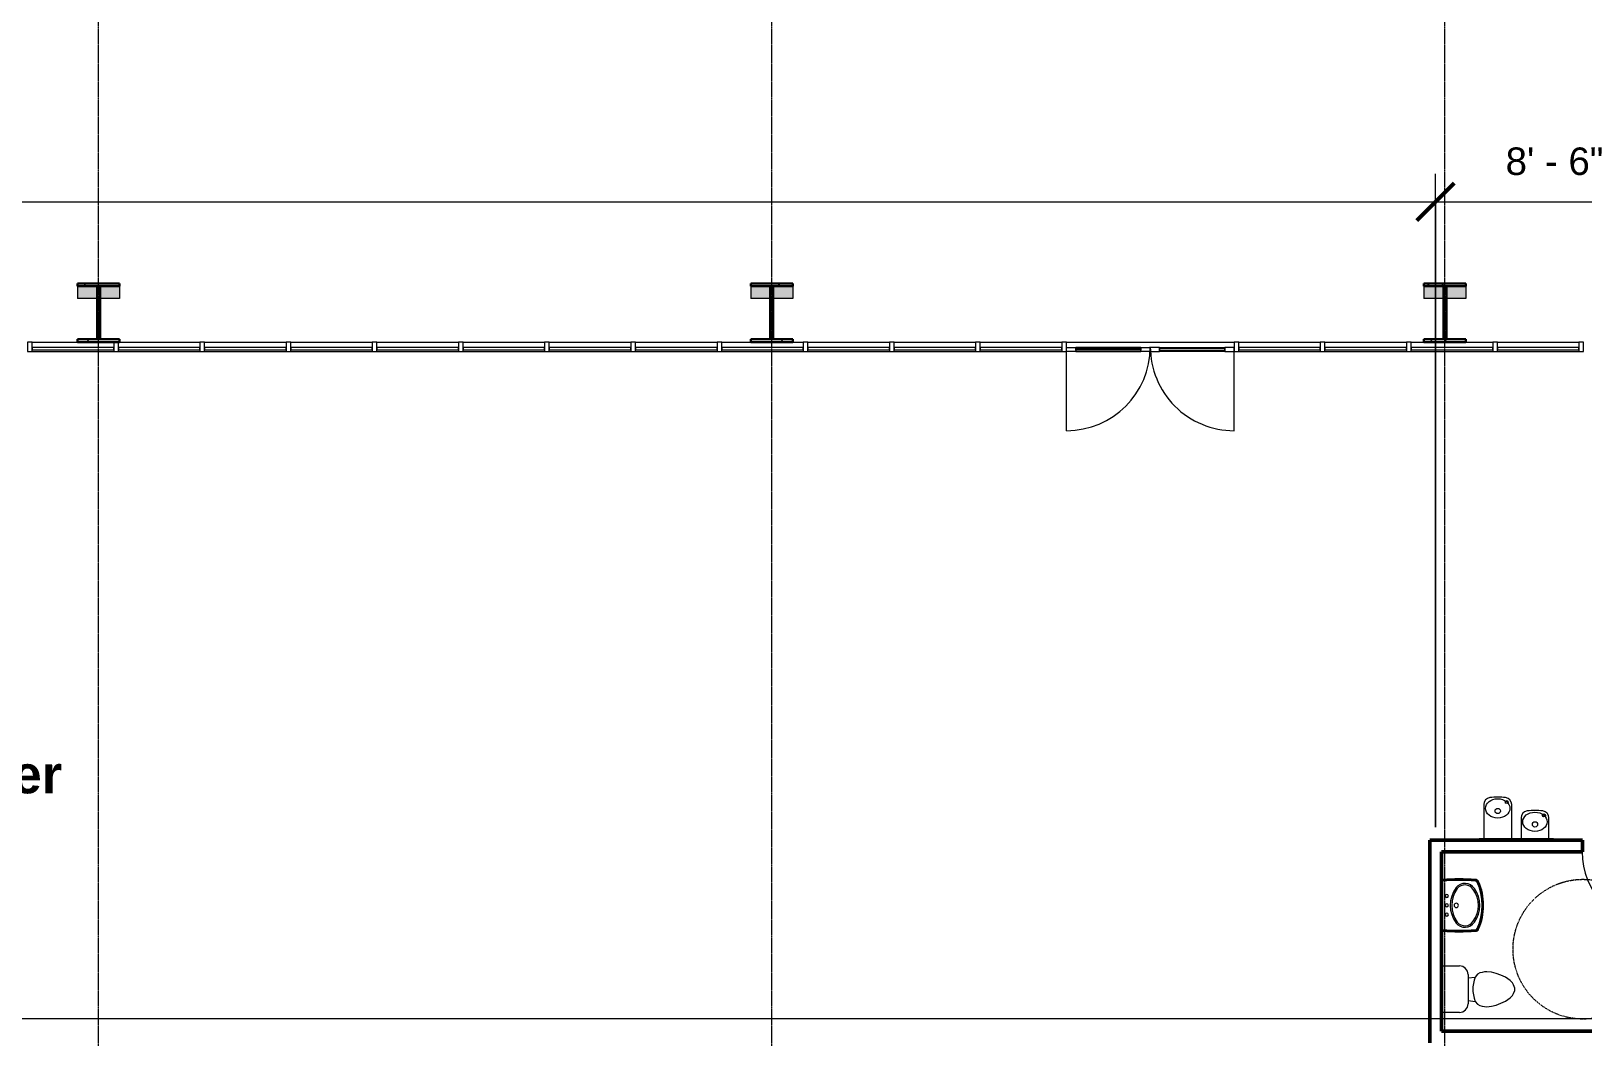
# Model space of a CAD drawing. Header units: inches. Extents: x 21836 to 26424, y -23174 to -20350.
# Drawn here: x 23923 to 24590, y -22658 to -22226 of the extents above; entities that cross this region are included whole.
import ezdxf

# ---------------------------------------------------------------- set-up
doc = ezdxf.new("R2010")
doc.units = ezdxf.units.IN
doc.header["$MEASUREMENT"] = 0
doc.linetypes.add('Grid Line 1_2_', pattern=[0.875, 0.5, -0.125, 0.125, -0.125])
doc.linetypes.add('Hidden 1_8_', pattern=[0.1875, 0.125, -0.0625])
for name, color, linetype, lineweight in [('A-ANNO-DIMS', 211, 'Continuous', 9), ('A-ANNO-DIMS-128', 211, 'Continuous', 9), ('A-DETL-HDLN', 90, 'Hidden 1_8_', 9), ('A-DOOR', 31, 'Continuous', 13), ('A-GLAZ-CURT', 52, 'Continuous', 9), ('A-GLAZ-CWMG', 51, 'Continuous', 9), ('G-ANNO-SYMB', 111, 'Continuous', 9), ('I-WALL', 2, 'Continuous', 13), ('M-AREA-IDEN', 171, 'Continuous', 9), ('P-SANR-FIXT', 6, 'Continuous', 9), ('S-COLS', 52, 'Continuous', 9), ('S-GRID', 1, 'Continuous', 9)]:
    doc.layers.add(name, color=color, linetype=linetype, lineweight=lineweight)
doc.styles.add('Arial_1', font='arial.ttf', dxfattribs={"height": 11.802395})
doc.styles.add('Arial_B_1', font='arialbd.ttf', dxfattribs={"height": 16.236099})
doc.dimstyles.new('Linear_-_3_32__Arial_2', dxfattribs={"dimscale": 12, "dimtxt": 12, "dimasz": 1.333333, "dimexe": 1, "dimexo": 0.666667, "dimgap": 0.666667, "dimtad": 1, "dimdec": 0, "dimzin": 1, "dimdsep": 46, "dimlunit": 4, "dimtxsty": 'Arial_1', "dimblk1": 'OBLIQUE', "dimblk2": 'OBLIQUE', "dimsah": 1, "dimcen": 0.09, "dimdle": 1, "dimazin": 0, "dimtfac": 1, "dimtdec": 4, "dimtix": 1, "dimtmove": 0, "dimatfit": 3, "dimfxl": 1, "dimtvp": 1, "dimtfill": 1, "dimfrac": 2, "dimtolj": 1, "dimtzin": 0, "dimarcsym": 2})
pattern_1 = [(45, (0, 0), (-12.671354, 12.671354), []), (45, (0, 19.2), (-12.671354, 12.671354), [])]

# ---------------------------------------------------------------- blocks, each defined once
blk = doc.blocks.new('Single-Flush - 32_ x 84_-460923-First Floor Plan')
at = {"layer": 'A-DOOR', "lineweight": 20}
for p, q in [((14, -2.5), (14, -34.5)), ((16, -2.5), (14, -2.5)), ((16, -2.5), (16, -34.5)), ((16, -34.5), (14, -34.5))]:
    blk.add_line(p, q, dxfattribs=at)
at = {"layer": 'A-DOOR', "lineweight": 9}
blk.add_arc((16, -2.5), 32.07, 180, 266.42413, dxfattribs=at)
blk = doc.blocks.new('Toilet-Domestic-3D - Toilet-Domestic-3D-461878-First Floor Plan')
at = {"layer": 'P-SANR-FIXT'}
for p, q in [((-9.98, 11.75), (-9.98, 19.48)), ((9.98, 19.48), (9.98, 11.75)), ((6.25, 8.02), (-6.25, 8.02)), ((-4.86, 8.02), (-5.21, 5)), ((4.86, 8.02), (5.21, 5)), ((-7.41, 1), (-7.5, 0)), ((-7.5, 0), (-7.33, -1.99)), ((-7.24, 2), (-7.41, 1)), ((-6.97, 3), (-7.24, 2)), ((-6.4, 4), (-6.97, 3)), ((-5.21, 5), (-6.4, 4)), ((-3.84, 5.5), (-5.21, 5)), ((-1, 6), (-3.84, 5.5)), ((1, 6), (-1, 6)), ((3.84, 5.5), (1, 6)), ((5.21, 5), (3.84, 5.5)), ((6.4, 4), (5.21, 5)), ((6.97, 3), (6.4, 4)), ((7.24, 2), (6.97, 3)), ((7.41, 1), (7.24, 2)), ((7.33, -1.99), (7.5, 0)), ((7.5, 0), (7.41, 1)), ((-7.33, -1.99), (-6.79, -4)), ((-6.79, -4), (-6.06, -6)), ((-6.06, -6), (-5.13, -8)), ((5.13, -8), (6.06, -6)), ((6.06, -6), (6.79, -4)), ((6.79, -4), (7.33, -1.99)), ((-5.13, -8), (-3.74, -10)), ((-3.74, -10), (-2.74, -11)), ((-2.74, -11), (-1.87, -11.5)), ((-1.87, -11.5), (-0.5, -12)), ((-0.5, -12), (0.5, -12)), ((0.5, -12), (1.87, -11.5)), ((1.87, -11.5), (2.74, -11)), ((2.74, -11), (3.74, -10)), ((3.74, -10), (5.13, -8))]:
    blk.add_line(p, q, dxfattribs=at)
for centre, start, end in [((-6.25, 11.75), 180, 270), ((6.25, 11.75), 270, 360)]:
    blk.add_arc(centre, 3.73, start, end, dxfattribs=at)
blk = doc.blocks.new('Sink-Bathroom-Kohler-Pinoir-2035-8 - Vitreous_China-0-White-465379-First Floor Plan')
at = {"layer": 'P-SANR-FIXT'}
for p, q in [((24529.39, -22590.72), (24528.89, -22590.72)), ((24528.89, -22590.98), (24529.4, -22590.98)), ((24529.41, -22591.39), (24528.89, -22591.39)), ((24529.24, -22601.84), (24529.22, -22591.39)), ((24529.41, -22591.39), (24529.41, -22601.84)), ((24529.22, -22612.29), (24529.24, -22601.84)), ((24529.41, -22601.84), (24529.41, -22612.29)), ((24528.89, -22612.29), (24529.41, -22612.29)), ((24529.4, -22612.7), (24528.89, -22612.7)), ((24528.89, -22612.96), (24529.39, -22612.96))]:
    blk.add_line(p, q, dxfattribs=at)
for centre, radius, start, end in [((24536.42, -22697.07), 106.58, 86.21998, 93.7835), ((24536.42, -22697.07), 106.33, 86.21461, 93.78805), ((24536.42, -22697.07), 105.91, 86.20455, 93.79545), ((24538.94, -22597.33), 4.9, 33.55144, 140.63664), ((24543.46, -22592.25), 0.862, 23.66977, 91.92173), ((24543.46, -22592.25), 1.28, 23.66977, 90.90352), ((24543.46, -22592.25), 1.53, 23.66977, 90.49426), ((24521.59, -22601.84), 24.74, 336.33023, 23.66977), ((24521.59, -22601.84), 25.15, 336.32735, 23.66977), ((24521.59, -22601.84), 25.41, 336.32584, 23.66977), ((24531.2, -22597.84), 0.69, 90, 270), ((24531.2, -22597.84), 0.69, 270, 90), ((24545.47, -22601.84), 12.82, 143.57252, 216.42748), ((24545.47, -22601.84), 12.18, 143.65076, 216.34924), ((24538.94, -22597.33), 4.26, 33.35585, 140.42253), ((24533.18, -22601.84), 11.57, 323.69309, 36.30691), ((24533.18, -22601.84), 12.2, 323.76827, 36.23173), ((24531.2, -22601.84), 0.69, 90, 270), ((24531.21, -22605.84), 0.692, 90, 270), ((24531.2, -22601.84), 0.69, 270, 90), ((24531.21, -22605.84), 0.692, 270, 90), ((24535.27, -22601.84), 0.934, 90, 270), ((24535.27, -22601.84), 0.934, 270, 90), ((24536.42, -22506.61), 105.91, 266.20455, 273.79545), ((24538.94, -22606.35), 4.9, 219.36336, 326.44856), ((24538.94, -22606.35), 4.26, 219.57747, 326.64415), ((24543.45, -22611.42), 0.875, 268.70728, 335.94466), ((24543.45, -22611.42), 1.29, 269.60353, 336.01235), ((24543.45, -22611.42), 1.54, 269.96548, 336.03955), ((24536.42, -22506.61), 106.58, 266.2165, 273.78169), ((24536.42, -22506.61), 106.33, 266.21195, 273.78649)]:
    blk.add_arc(centre, radius, start, end, dxfattribs=at)
blk = doc.blocks.new('Drinking_Fountain-Haws_Corporation-Wall_Mounted_1119 - 1119-477162-First Floor Plan')
at = {"layer": 'P-SANR-FIXT'}
for p, q in [((13.07, 19.62), (13.07, 4.82)), ((25.07, 4.82), (25.07, 19.62)), ((29.07, 13.87), (29.07, 4.82)), ((41.07, 4.82), (41.07, 13.87)), ((43.07, 4.82), (11.07, 4.82)), ((11.07, 4.82), (11.07, 4.32)), ((43.07, 4.32), (43.07, 4.82))]:
    blk.add_line(p, q, dxfattribs=at)
for centre, radius in [((22.94, 20.67), 0.625), ((19.07, 16.82), 1.13), ((38.94, 14.94), 0.625), ((35.07, 11.07), 1.13)]:
    blk.add_circle(centre, radius, dxfattribs=at)
for centre, radius, start, end in [((16.07, 19.62), 3, 97.57756, 180), ((19.07, -2.93), 25.75, 82.42244, 97.57756), ((22.07, 19.62), 3, 360, 82.42244), ((32.07, 13.87), 3, 97.57756, 180), ((35.07, -8.68), 25.75, 82.42244, 97.57756), ((38.07, 13.87), 3, 360, 82.42244)]:
    blk.add_arc(centre, radius, start, end, dxfattribs=at)
for centre, ratio in [((19.07, 17.95), 0.786373), ((35.07, 12.2), 0.786365)]:
    blk.add_ellipse(centre, major_axis=(-5.25, 0), ratio=ratio, dxfattribs=at)
blk = doc.blocks.new('System Panel - Glazed-674065-First Floor Plan')
at = {"layer": 'A-GLAZ-CURT', "lineweight": 13}
for p, q in [((17.5, 1.25), (-17.5, 1.25)), ((-17.5, 1.25), (-17.5, 0.25)), ((-17.5, 0.25), (17.5, 0.25)), ((17.5, 0.25), (17.5, 1.25))]:
    blk.add_line(p, q, dxfattribs=at)
at = {"layer": 'A-GLAZ-CURT'}
for p, q in [((-17.5, 0.25), (-17.5, 1.25)), ((17.5, 1.25), (-17.5, 1.25)), ((-17.5, 0.25), (17.5, 0.25)), ((17.5, 1.25), (17.5, 0.25))]:
    blk.add_line(p, q, dxfattribs=at)
blk = doc.blocks.new('Door_Single_Storefront - one-674067-First Floor Plan')
at = {"layer": 'A-DOOR'}
for p, q in [((-18, 36), (-18, 0)), ((-14, 2), (-18, 2)), ((-18, 0.25), (-14, 0.25)), ((-14, 0.25), (-14, 2)), ((-14, 2), (14, 2)), ((14, 1.5), (-14, 1.5)), ((-14, 1.5), (-14, 0.75)), ((-14, 0.75), (14, 0.75)), ((14, 0.25), (-14, 0.25)), ((18, 2), (14, 2)), ((14, 2), (14, 0.25)), ((14, 0.75), (14, 1.5)), ((14, 0.25), (18, 0.25)), ((18, 0.25), (18, 2))]:
    blk.add_line(p, q, dxfattribs=at)
blk.add_arc((-18, 0), 36, 360, 90, dxfattribs=at)
blk = doc.blocks.new('Door_Single_Storefront - one-674066-First Floor Plan')
at = {"layer": 'A-DOOR'}
for p, q in [((-18, -36), (-18, 0)), ((-18, -0.25), (-14, -0.25)), ((-14, -2), (-18, -2)), ((-14, -0.25), (-14, -2)), ((14, -0.25), (-14, -0.25)), ((-14, -1.5), (-14, -0.75)), ((-14, -0.75), (14, -0.75)), ((14, -1.5), (-14, -1.5)), ((-14, -2), (14, -2)), ((14, -2), (14, -0.25)), ((14, -0.25), (18, -0.25)), ((14, -0.75), (14, -1.5)), ((18, -2), (14, -2)), ((18, -0.25), (18, -2))]:
    blk.add_line(p, q, dxfattribs=at)
blk.add_arc((-18, 0), 36, 270, 0, dxfattribs=at)
blk = doc.blocks.new('Rectangular Mullion - Rectangular Mullion 1-674074-First Floor Plan')
at = {"layer": 'A-GLAZ-CWMG'}
for p, q in [((24552.89, -22360.05), (24587.89, -22360.05)), ((24552.89, -22364.05), (24587.89, -22364.05))]:
    blk.add_line(p, q, dxfattribs=at)
blk = doc.blocks.new('Rectangular Mullion - Rectangular Mullion 1-V21-First Floor Plan')
at = {"layer": 'A-GLAZ-CWMG'}
for p, q in [((24515.89, -22360.05), (24521.39, -22360.05)), ((24515.89, -22364.05), (24550.89, -22364.05)), ((24539.39, -22360.05), (24550.89, -22360.05))]:
    blk.add_line(p, q, dxfattribs=at)
blk = doc.blocks.new('Rectangular Mullion - Rectangular Mullion 1-674075-First Floor Plan')
at = {"layer": 'A-GLAZ-CWMG'}
blk.add_line((24403.89, -22360.05), (24439.89, -22360.05), dxfattribs=at)
blk = doc.blocks.new('Rectangular Mullion - Rectangular Mullion 1-674076-First Floor Plan')
at = {"layer": 'A-GLAZ-CWMG'}
blk.add_line((24367.89, -22360.05), (24403.89, -22360.05), dxfattribs=at)
blk = doc.blocks.new('Rectangular Mullion - Rectangular Mullion 1-674079-First Floor Plan')
at = {"layer": 'A-GLAZ-CWMG', "lineweight": 20}
for p, q in [((-1, 2), (1, 2)), ((-1, -2), (-1, 2)), ((1, 2), (1, -2)), ((1, -2), (-1, -2))]:
    blk.add_line(p, q, dxfattribs=at)
blk = doc.blocks.new('Rectangular Mullion - Rectangular Mullion 1-V22-First Floor Plan')
at = {"layer": 'A-GLAZ-CWMG'}
for p, q in [((24219.89, -22360.05), (24232.39, -22360.05)), ((24219.89, -22364.05), (24254.89, -22364.05)), ((24250.39, -22360.05), (24254.89, -22360.05))]:
    blk.add_line(p, q, dxfattribs=at)
blk = doc.blocks.new('Rectangular Mullion - Rectangular Mullion 1-V24-First Floor Plan')
at = {"layer": 'A-GLAZ-CWMG'}
for p, q in [((23960.89, -22364.05), (23995.89, -22364.05)), ((23961.39, -22360.05), (23995.89, -22360.05))]:
    blk.add_line(p, q, dxfattribs=at)
blk = doc.blocks.new('Rectangular Mullion - Rectangular Mullion 1-V25-First Floor Plan')
at = {"layer": 'A-GLAZ-CWMG'}
for p, q in [((23923.89, -22360.05), (23943.39, -22360.05)), ((23923.89, -22364.05), (23958.89, -22364.05))]:
    blk.add_line(p, q, dxfattribs=at)
blk = doc.blocks.new('DIMBLOCK17-First Floor Plan')
at = {"layer": 'A-ANNO-DIMS-128'}
for p, q in [((23144.11, -22351.93), (23144.11, -22287.78)), ((24526.39, -22568.34), (24526.39, -22287.78)), ((23144.11, -22299.78), (24526.39, -22299.78)), ((23144.11, -22299.78), (23144.11, -22351.93)), ((24526.39, -22299.78), (24526.39, -22568.34))]:
    blk.add_line(p, q, dxfattribs=at)
at = {"layer": 'A-ANNO-DIMS-128', "lineweight": 50}
for p, q in [((23144.11, -22299.78), (23152.11, -22291.78)), ((24526.39, -22299.78), (24534.39, -22291.78)), ((23144.11, -22299.78), (23136.11, -22307.78)), ((24526.39, -22299.78), (24518.39, -22307.78))]:
    blk.add_line(p, q, dxfattribs=at)
at = {"layer": 'A-ANNO-DIMS-128', "color": 0, "insert": (23805.25, -22276.47), "char_height": 11.802, "width": 72, "attachment_point": 1, "line_spacing_factor": 0.938532, "style": 'Arial_1', "bg_fill": 3, "box_fill_scale": 1.25, "bg_fill_color": 0, "bg_fill_transparency": 0}
blk.add_mtext('115\' - 2"', dxfattribs=at)
blk = doc.blocks.new('_Oblique')
at = {"color": 0, "linetype": 'ByBlock', "lineweight": -2}
blk.add_line((-0.5, -0.5), (0.5, 0.5), dxfattribs=at)
blk = doc.blocks.new('DIMBLOCK18-First Floor Plan')
at = {"layer": 'A-ANNO-DIMS-128'}
for p, q in [((24526.39, -22568.34), (24526.39, -22287.78)), ((24628.39, -22351.93), (24628.39, -22287.78)), ((24526.39, -22299.78), (24628.39, -22299.78)), ((24526.39, -22299.78), (24526.39, -22568.34)), ((24628.39, -22299.78), (24628.39, -22351.93))]:
    blk.add_line(p, q, dxfattribs=at)
at = {"layer": 'A-ANNO-DIMS-128', "lineweight": 50}
for p, q in [((24526.39, -22299.78), (24534.39, -22291.78)), ((24628.39, -22299.78), (24636.39, -22291.78)), ((24526.39, -22299.78), (24518.39, -22307.78)), ((24628.39, -22299.78), (24620.39, -22307.78))]:
    blk.add_line(p, q, dxfattribs=at)
at = {"layer": 'A-ANNO-DIMS-128', "color": 0, "insert": (24556.44, -22276.47), "char_height": 11.802, "width": 50.2892, "attachment_point": 1, "line_spacing_factor": 0.938532, "style": 'Arial_1', "bg_fill": 3, "box_fill_scale": 1.25, "bg_fill_color": 0, "bg_fill_transparency": 0}
blk.add_mtext('8\' - 6"', dxfattribs=at)

msp = doc.modelspace()

# ---------------------------------------------------------------- hatches: boundary and pattern name
at = {"layer": 'S-COLS'}
h = msp.add_hatch(dxfattribs=at)
h.set_pattern_fill('FP_1', color=256, style=0, pattern_type=2)
h.set_pattern_definition(pattern_1)
h.paths.add_polyline_path([(23961.39, -22336.05), (23961.39, -22334.8), (23943.39, -22334.8), (23943.39, -22336.05)], flags=0)
h = msp.add_hatch(color=256, dxfattribs=at)
h.paths.add_polyline_path([(23951.77, -22341.31), (23951.77, -22336.05), (23943.39, -22336.05), (23943.39, -22341.31)], flags=0)
h.paths.add_polyline_path([(23961.39, -22341.31), (23961.39, -22336.05), (23953.02, -22336.05), (23953.02, -22341.31)], flags=0)
h = msp.add_hatch(dxfattribs=at)
h.set_pattern_fill('FP_1', color=256, style=0, pattern_type=2)
h.set_pattern_definition(pattern_1)
h.paths.add_polyline_path([(23953.02, -22358.8), (23953.02, -22336.05), (23951.77, -22336.05), (23951.77, -22358.8)], flags=0)
h = msp.add_hatch(dxfattribs=at)
h.set_pattern_fill('FP_1', color=256, style=0, pattern_type=2)
h.set_pattern_definition(pattern_1)
h.paths.add_polyline_path([(24250.39, -22336.05), (24250.39, -22334.8), (24232.39, -22334.8), (24232.39, -22336.05)], flags=0)
h = msp.add_hatch(color=256, dxfattribs=at)
h.paths.add_polyline_path([(24240.77, -22341.31), (24240.77, -22336.05), (24232.39, -22336.05), (24232.39, -22341.31)], flags=0)
h.paths.add_polyline_path([(24250.39, -22341.31), (24250.39, -22336.05), (24242.02, -22336.05), (24242.02, -22341.31)], flags=0)
h = msp.add_hatch(dxfattribs=at)
h.set_pattern_fill('FP_1', color=256, style=0, pattern_type=2)
h.set_pattern_definition(pattern_1)
h.paths.add_polyline_path([(24242.02, -22358.8), (24242.02, -22336.05), (24240.77, -22336.05), (24240.77, -22358.8)], flags=0)
h = msp.add_hatch(dxfattribs=at)
h.set_pattern_fill('FP_1', color=256, style=0, pattern_type=2)
h.set_pattern_definition(pattern_1)
h.paths.add_polyline_path([(24539.39, -22336.05), (24539.39, -22334.8), (24521.39, -22334.8), (24521.39, -22336.05)], flags=0)
h = msp.add_hatch(color=256, dxfattribs=at)
h.paths.add_polyline_path([(24529.77, -22341.31), (24529.77, -22336.05), (24521.39, -22336.05), (24521.39, -22341.31)], flags=0)
h.paths.add_polyline_path([(24539.39, -22341.31), (24539.39, -22336.05), (24531.02, -22336.05), (24531.02, -22341.31)], flags=0)
h = msp.add_hatch(dxfattribs=at)
h.set_pattern_fill('FP_1', color=256, style=0, pattern_type=2)
h.set_pattern_definition(pattern_1)
h.paths.add_polyline_path([(24531.02, -22358.8), (24531.02, -22336.05), (24529.77, -22336.05), (24529.77, -22358.8)], flags=0)
h = msp.add_hatch(dxfattribs=at)
h.set_pattern_fill('FP_1', color=256, style=0, pattern_type=2)
h.set_pattern_definition(pattern_1)
h.paths.add_polyline_path([(23961.39, -22360.05), (23961.39, -22358.8), (23943.39, -22358.8), (23943.39, -22360.05)], flags=0)
h = msp.add_hatch(dxfattribs=at)
h.set_pattern_fill('FP_1', color=256, style=0, pattern_type=2)
h.set_pattern_definition(pattern_1)
h.paths.add_polyline_path([(24250.39, -22360.05), (24250.39, -22358.8), (24232.39, -22358.8), (24232.39, -22360.05)], flags=0)
h = msp.add_hatch(dxfattribs=at)
h.set_pattern_fill('FP_1', color=256, style=0, pattern_type=2)
h.set_pattern_definition(pattern_1)
h.paths.add_polyline_path([(24539.39, -22360.05), (24539.39, -22358.8), (24521.39, -22358.8), (24521.39, -22360.05)], flags=0)

# ---------------------------------------------------------------- linework, layer by layer
at = {"layer": 'A-DETL-HDLN'}
msp.add_circle((24589.61, -22620.66), 30, dxfattribs=at)
at = {"layer": 'G-ANNO-SYMB'}
msp.add_line((26323.94, -22650.59), (21848.25, -22650.59), dxfattribs=at)
at = {"layer": 'I-WALL', "lineweight": 50}
for p, q in [((24523.89, -22573.84), (24523.89, -22660.84)), ((24589.39, -22573.84), (24523.89, -22573.84)), ((24528.89, -22655.84), (24528.89, -22578.84)), ((24528.89, -22578.84), (24589.39, -22578.84)), ((24589.39, -22578.84), (24589.39, -22573.84)), ((24625.89, -22655.84), (24528.89, -22655.84))]:
    msp.add_line(p, q, dxfattribs=at)
at = {"layer": 'S-COLS', "lineweight": 30}
for p, q in [((23961.39, -22334.8), (23943.39, -22334.8)), ((23943.39, -22334.8), (23943.39, -22336.05)), ((23943.39, -22336.05), (23961.39, -22336.05)), ((23953.02, -22336.05), (23951.77, -22336.05)), ((23951.77, -22336.05), (23951.77, -22358.8)), ((23953.02, -22358.8), (23953.02, -22336.05)), ((23961.39, -22336.05), (23961.39, -22334.8)), ((24250.39, -22334.8), (24232.39, -22334.8)), ((24232.39, -22334.8), (24232.39, -22336.05)), ((24232.39, -22336.05), (24250.39, -22336.05)), ((24242.02, -22336.05), (24240.77, -22336.05)), ((24240.77, -22336.05), (24240.77, -22358.8)), ((24242.02, -22358.8), (24242.02, -22336.05)), ((24250.39, -22336.05), (24250.39, -22334.8)), ((24539.39, -22334.8), (24521.39, -22334.8)), ((24521.39, -22334.8), (24521.39, -22336.05)), ((24521.39, -22336.05), (24539.39, -22336.05)), ((24531.02, -22336.05), (24529.77, -22336.05)), ((24529.77, -22336.05), (24529.77, -22358.8)), ((24531.02, -22358.8), (24531.02, -22336.05)), ((24539.39, -22336.05), (24539.39, -22334.8)), ((23943.39, -22358.8), (23943.39, -22360.05)), ((23961.39, -22358.8), (23943.39, -22358.8)), ((23951.77, -22358.8), (23953.02, -22358.8)), ((23961.39, -22360.05), (23961.39, -22358.8)), ((24232.39, -22358.8), (24232.39, -22360.05)), ((24250.39, -22358.8), (24232.39, -22358.8)), ((24240.77, -22358.8), (24242.02, -22358.8)), ((24250.39, -22360.05), (24250.39, -22358.8)), ((24521.39, -22358.8), (24521.39, -22360.05)), ((24539.39, -22358.8), (24521.39, -22358.8)), ((24529.77, -22358.8), (24531.02, -22358.8)), ((24539.39, -22360.05), (24539.39, -22358.8)), ((23943.39, -22360.05), (23961.39, -22360.05)), ((24232.39, -22360.05), (24250.39, -22360.05)), ((24521.39, -22360.05), (24539.39, -22360.05))]:
    msp.add_line(p, q, dxfattribs=at)
at = {"layer": 'S-COLS'}
for p, q in [((23943.39, -22336.05), (23943.39, -22341.31)), ((23961.39, -22336.05), (23961.39, -22341.31)), ((24232.39, -22336.05), (24232.39, -22341.31)), ((24250.39, -22336.05), (24250.39, -22341.31)), ((24521.39, -22336.05), (24521.39, -22341.31)), ((24539.39, -22336.05), (24539.39, -22341.31)), ((23951.77, -22341.31), (23943.39, -22341.31)), ((23961.39, -22341.31), (23953.02, -22341.31)), ((24240.77, -22341.31), (24232.39, -22341.31)), ((24250.39, -22341.31), (24242.02, -22341.31)), ((24529.77, -22341.31), (24521.39, -22341.31)), ((24539.39, -22341.31), (24531.02, -22341.31))]:
    msp.add_line(p, q, dxfattribs=at)
at = {"layer": 'S-GRID', "linetype": 'Grid Line 1_2_'}
for p, q in [((23952.39, -22848.21), (23952.39, -20426.1)), ((24241.39, -22848.21), (24241.39, -20426.1)), ((24530.39, -22848.21), (24530.39, -20426.1))]:
    msp.add_line(p, q, dxfattribs=at)

# ---------------------------------------------------------------- block references
at = {"layer": 'A-DOOR'}
for name, p in [('Door_Single_Storefront - one-674066-First Floor Plan', (24385.89, -22362.05)), ('Single-Flush - 32_ x 84_-460923-First Floor Plan', (24605.39, -22576.34))]:
    msp.add_blockref(name, p, dxfattribs=at)
at = {"layer": 'A-DOOR', "rotation": 180}
msp.add_blockref('Door_Single_Storefront - one-674067-First Floor Plan', (24421.89, -22362.05), dxfattribs=at)
at = {"layer": 'A-GLAZ-CURT', "rotation": 180}
for p in [(23941.39, -22362.05), (23978.39, -22362.05), (24015.39, -22362.05), (24052.39, -22362.05), (24089.39, -22362.05), (24126.39, -22362.05), (24163.39, -22362.05), (24200.39, -22362.05), (24237.39, -22362.05), (24274.39, -22362.05), (24311.39, -22362.05), (24348.39, -22362.05), (24459.39, -22362.05), (24496.39, -22362.05), (24533.39, -22362.05), (24570.39, -22362.05)]:
    msp.add_blockref('System Panel - Glazed-674065-First Floor Plan', p, dxfattribs=at)
at = {"layer": 'A-GLAZ-CWMG', "extrusion": (0, 0, -1)}
for p in [(-23922.89, -22362.05), (-23959.89, -22362.05), (-23996.89, -22362.05), (-24033.89, -22362.05), (-24070.89, -22362.05), (-24107.89, -22362.05), (-24144.89, -22362.05), (-24181.89, -22362.05), (-24218.89, -22362.05), (-24255.89, -22362.05), (-24292.89, -22362.05), (-24329.89, -22362.05), (-24366.89, -22362.05), (-24440.89, -22362.05), (-24477.89, -22362.05), (-24514.89, -22362.05), (-24551.89, -22362.05), (-24588.89, -22362.05)]:
    msp.add_blockref('Rectangular Mullion - Rectangular Mullion 1-674079-First Floor Plan', p, dxfattribs=at)
at = {"layer": 'A-GLAZ-CWMG'}
for name, p in [('Rectangular Mullion - Rectangular Mullion 1-V25-First Floor Plan', (0, 0)), ('Rectangular Mullion - Rectangular Mullion 1-V24-First Floor Plan', (0, 0)), ('Rectangular Mullion - Rectangular Mullion 1-674074-First Floor Plan', (-555, 0)), ('Rectangular Mullion - Rectangular Mullion 1-674074-First Floor Plan', (-518, 0)), ('Rectangular Mullion - Rectangular Mullion 1-674074-First Floor Plan', (-481, 0)), ('Rectangular Mullion - Rectangular Mullion 1-674074-First Floor Plan', (-444, 0)), ('Rectangular Mullion - Rectangular Mullion 1-674074-First Floor Plan', (-407, 0)), ('Rectangular Mullion - Rectangular Mullion 1-674074-First Floor Plan', (-370, 0)), ('Rectangular Mullion - Rectangular Mullion 1-V22-First Floor Plan', (0, 0)), ('Rectangular Mullion - Rectangular Mullion 1-674074-First Floor Plan', (-296, 0)), ('Rectangular Mullion - Rectangular Mullion 1-674074-First Floor Plan', (-259, 0)), ('Rectangular Mullion - Rectangular Mullion 1-674074-First Floor Plan', (-222, 0)), ('Rectangular Mullion - Rectangular Mullion 1-674076-First Floor Plan', (0, 0)), ('Rectangular Mullion - Rectangular Mullion 1-674075-First Floor Plan', (0, 0)), ('Rectangular Mullion - Rectangular Mullion 1-674074-First Floor Plan', (-111, 0)), ('Rectangular Mullion - Rectangular Mullion 1-674074-First Floor Plan', (-74, 0)), ('Rectangular Mullion - Rectangular Mullion 1-V21-First Floor Plan', (0, 0)), ('Rectangular Mullion - Rectangular Mullion 1-674074-First Floor Plan', (0, 0))]:
    msp.add_blockref(name, p, dxfattribs=at)
at = {"layer": 'P-SANR-FIXT'}
for name, p in [('Drinking_Fountain-Haws_Corporation-Wall_Mounted_1119 - 1119-477162-First Floor Plan', (24533.97, -22578.16)), ('Sink-Bathroom-Kohler-Pinoir-2035-8 - Vitreous_China-0-White-465379-First Floor Plan', (0, 0))]:
    msp.add_blockref(name, p, dxfattribs=at)
at = {"layer": 'P-SANR-FIXT', "rotation": 89.99999999999991}
msp.add_blockref('Toilet-Domestic-3D - Toilet-Domestic-3D-461878-First Floor Plan', (24548.37, -22637.84), dxfattribs=at)

# ---------------------------------------------------------------- texts
at = {"layer": 'M-AREA-IDEN', "insert": (23858.03, -22537.51), "char_height": 16.2361, "width": 182.784, "attachment_point": 2, "line_spacing_factor": 0.938532, "style": 'Arial_B_1'}
msp.add_mtext('Fitness Center', dxfattribs=at)

# ---------------------------------------------------------------- next in the draw order: dimensions: what is measured, and where the dimension line sits
at = {"layer": 'A-ANNO-DIMS'}
dim = msp.add_linear_dim(base=(24526.39, -22299.78), p1=(23144.11, -22359.93), p2=(24526.39, -22576.34), dimstyle='Linear_-_3_32__Arial_2', override={"dimpost": '<>', "dimfxl": 1399.120991}, dxfattribs=at)
dim.commit()
dim.dimension.update_dxf_attribs({"geometry": 'DIMBLOCK17-First Floor Plan', "text_midpoint": (23835.25, -22285.75)})

# ---------------------------------------------------------------- next in the draw order: dimensions: what is measured, and where the dimension line sits
dim = msp.add_linear_dim(base=(24628.39, -22299.78), p1=(24526.39, -22576.34), p2=(24628.39, -22359.93), dimstyle='Linear_-_3_32__Arial_2', override={"dimpost": '<>', "dimfxl": 239.24533}, dxfattribs=at)
dim.commit()
dim.dimension.update_dxf_attribs({"geometry": 'DIMBLOCK18-First Floor Plan', "text_midpoint": (24577.39, -22285.75)})

doc.saveas('drawing.dxf')
